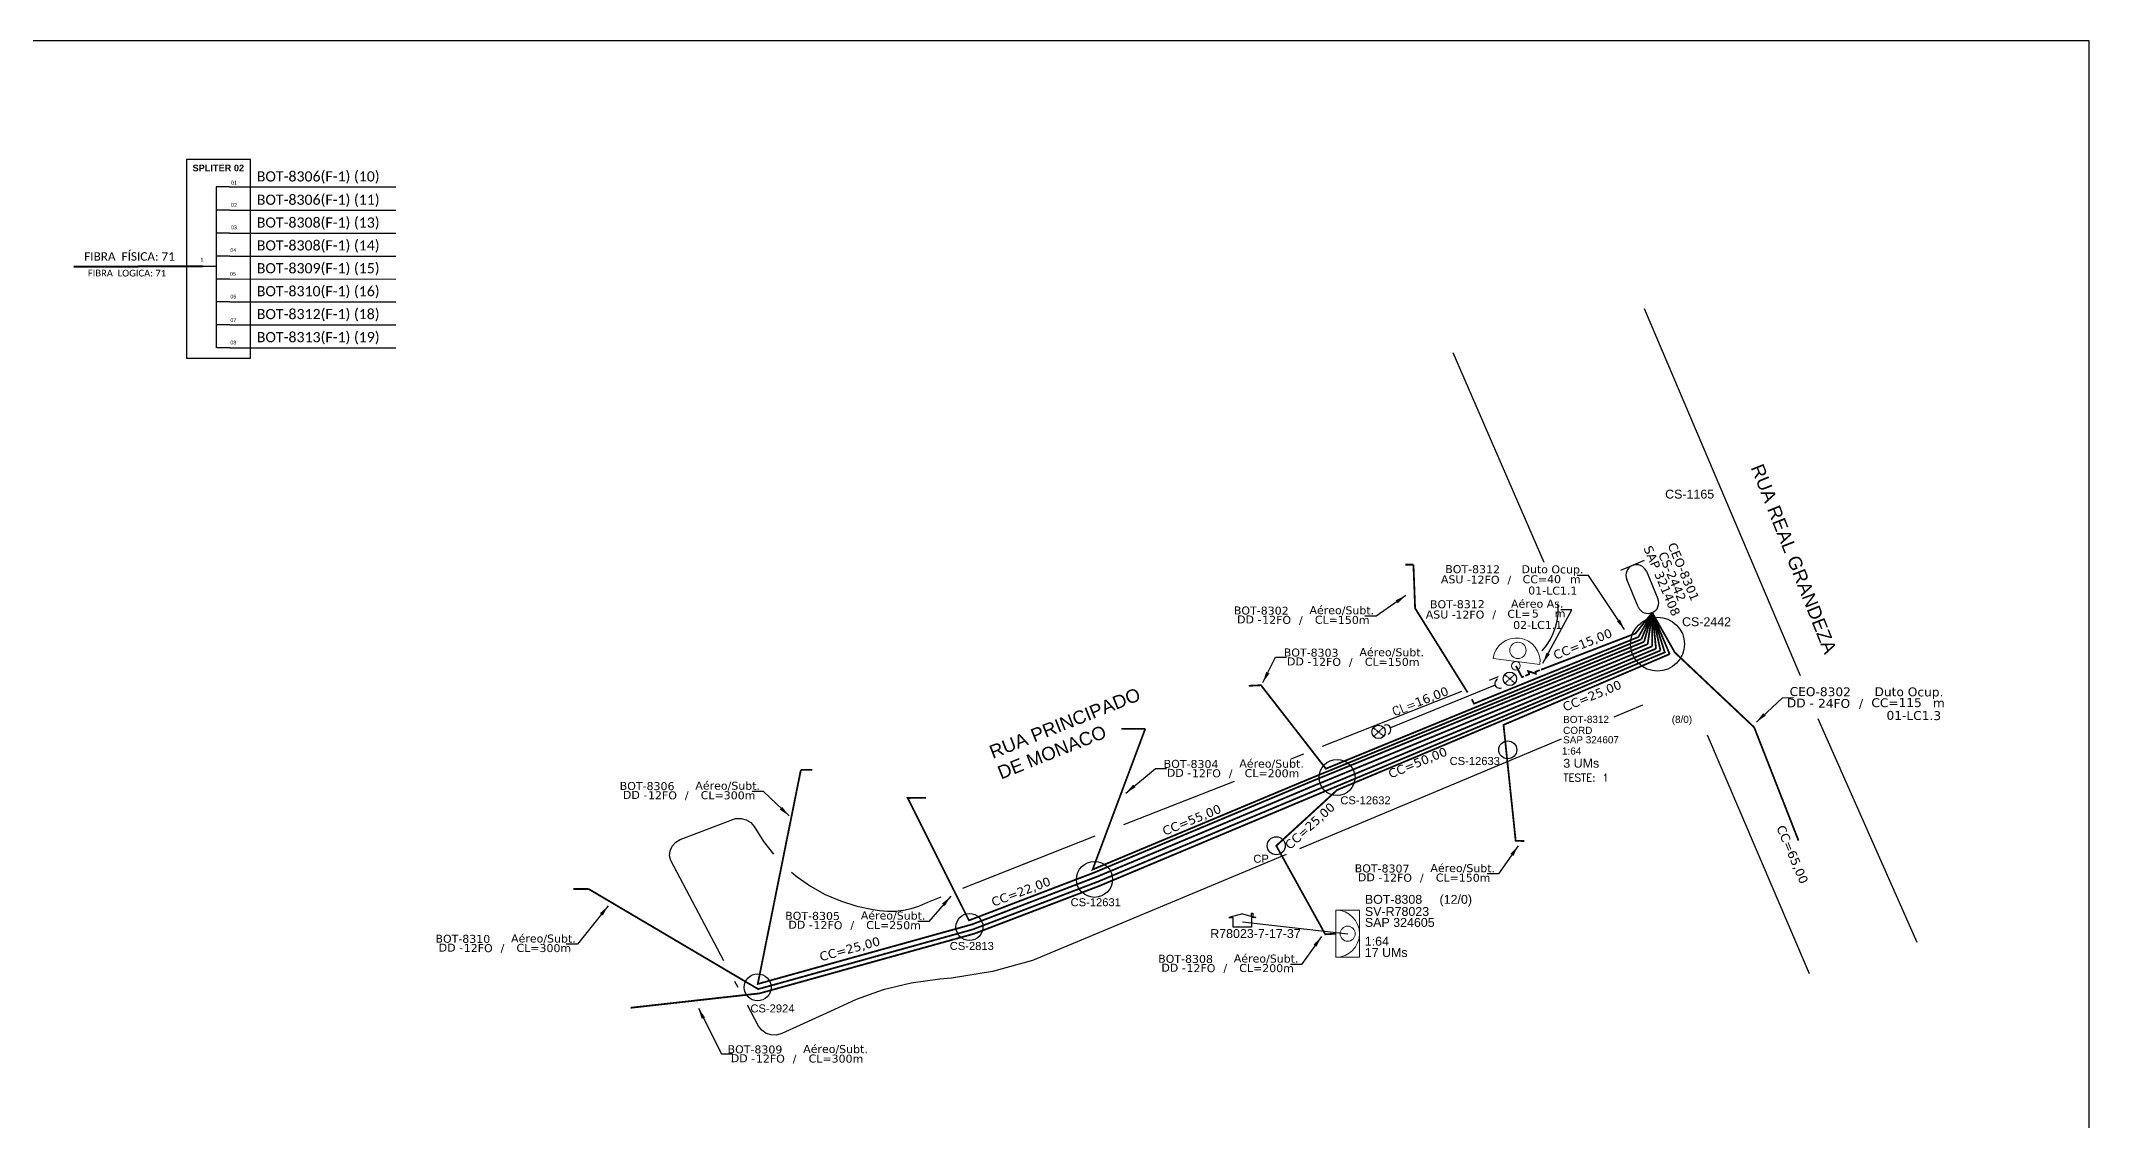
# Model space of a CAD drawing. Extents: x -89 to 749, y 705 to 1299.
# Drawn here: x 196 to 749, y 1008 to 1299 of the extents above; entities that cross this region are included whole.
import ezdxf
from ezdxf.enums import TextEntityAlignment as Align

# ---------------------------------------------------------------- set-up
doc = ezdxf.new("R2010")
doc.units = 0
doc.linetypes.add('PHANTOM2', pattern=[1.25, 0.625, -0.125, 0.125, -0.125, 0.125, -0.125])
for name, color, linetype in [('10.4-Postes', 1, 'Continuous'), ('20.4-CEOS', 1, 'Continuous'), ('20.5-CEO', 1, 'Continuous'), ('CAP a instalar', 1, 'Continuous'), ('celulas gpon', 7, 'Continuous'), ('label_cabos', 7, 'Continuous'), ('Legenda', 1, 'Continuous'), ('locais', 7, 'Continuous'), ('locais legendas', 7, 'Continuous'), ('QUADRA', 7, 'Continuous'), ('Subida Lateral', 5, 'Continuous'), ('surveys', 7, 'Continuous'), ('surveys legendas', 7, 'Continuous')]:
    doc.layers.add(name, color=color, linetype=linetype)
for name, color, linetype, lineweight in [("20.0-LEGENDA DOS CDO'S", 1, 'Continuous', 0), ('20.1-CDO_INTERIOR', 1, 'Continuous', 0), ('20.2-CDO_POSTE', 1, 'Continuous', 5), ('20.6-CORDOALHA_SUPORTE', 7, 'Continuous', 25), ('CORDOALHA_SUPORTE', 7, 'Continuous', 25), ('Segmento Logradouro Texto', 7, 'Continuous', 0)]:
    doc.layers.add(name, color=color, linetype=linetype, lineweight=lineweight)
doc.layers.add('DROP DE CLIENTE', color=140, linetype='Continuous', plot=False)
doc.layers.add('EXTRA', color=50, linetype='Continuous', plot=False)
doc.styles.add('ARIAL', font='arial.ttf')
doc.styles.add('DIGICADE', font='arial.ttf')
doc.styles.add('ROMANS', font='romans')
doc.styles.add('siredit', font='verdana.ttf')
doc.styles.get("Standard").update_dxf_attribs({"font": 'arial.ttf'})
doc.linetypes.add('FENCELINE1', pattern='A,0.25,-0.1,[133,ltypeshp.shx,S=0.1,R=0,X=-0.1,Y=0],-0.1,1', length=1.45)
doc.dimstyles.new('CC', dxfattribs={"dimtxt": 1, "dimasz": 2, "dimexe": 0.18, "dimexo": 0.0625, "dimgap": 0.09, "dimtad": 0, "dimdec": 0, "dimrnd": 1, "dimzin": 0, "dimdsep": 46, "dimtxsty": 'siredit', "dimblk": 'NONE', "dimcen": 0, "dimse1": 1, "dimse2": 1, "dimsd1": 1, "dimsd2": 1, "dimclrt": 7, "dimadec": 0, "dimazin": 0, "dimtfac": 1, "dimtdec": 0, "dimtofl": 0, "dimtmove": 0, "dimatfit": 3, "dimfxl": 0, "dimtolj": 1, "dimtzin": 0, "dimarcsym": 0})

# ---------------------------------------------------------------- blocks, each defined once
blk = doc.blocks.new('SURVEY_SURVEY')
for p, q in [((0, 0.0000152), (-0.0000151, 0.0000108)), ((-0.0000151, 0.0000108), (-0.0000104, 0.0000108)), ((-0.0000103, 0), (-0.0000103, 0.0000108)), ((0.0000103, 0), (-0.0000103, 0)), ((0, 0.0000152), (0.0000151, 0.0000108)), ((0.0000101, 0.0000159), (0.0000117, 0.0000159)), ((0.0000101, 0.0000123), (0.0000101, 0.0000159)), ((0.0000151, 0.0000108), (0.0000103, 0.0000108)), ((0.0000103, 0.0000108), (0.0000103, 0)), ((0.0000117, 0.0000159), (0.0000117, 0.0000119))]:
    blk.add_line(p, q)
blk = doc.blocks.new('MANHOLE_MS')
at = {"linetype": 'Continuous'}
blk.add_circle((-0.00000001, 0), 0.00001012, dxfattribs=at)
blk = doc.blocks.new('CDOE_CT_POST_DESENHO')
at = {"color": 0}
blk.add_line((2.14, 0.39), (-2.11, 0.39), dxfattribs=at)
for centre, radius in [((0.01, 1.4), 0.733), ((0.01, 0), 0.393)]:
    blk.add_circle(centre, radius, dxfattribs=at)
blk.add_arc((0.01, 0.39), 2.12, 0, 180, dxfattribs=at)
blk = doc.blocks.new('Inst CORD ALUMINIO 4.8 MM 3F(sem recursos)')
at = {"layer": '20.6-CORDOALHA_SUPORTE', "color": 0, "lineweight": 0, "style": 'ROMANS'}
blk.add_attdef('LANCE', text='', height=1, dxfattribs=at).set_placement((-0.54, -2.21), align=Align.RIGHT)
at = {"layer": '20.6-CORDOALHA_SUPORTE', "color": 0, "style": 'siredit'}
blk.add_attdef('QTDE', (-0.54, -2.21), '', height=1, rotation=359.69, dxfattribs=at)
at = {"layer": '20.6-CORDOALHA_SUPORTE', "color": 0, "lineweight": 0, "style": 'ROMANS'}
for tag, p, flags in [('FATOR', (-5.2, -4.44), 3), ('ID_ATIVIDADE', (-5.2, -6.67), 3), ('FID', (-5.2, -8.9), 1)]:
    blk.add_attdef(tag, p, '', height=1, dxfattribs=dict(at, flags=flags))
blk = doc.blocks.new('Inst CDOE-8 CAIXA DIST OPT CDOE 48F_8D C_SPL OPTAP')
at = {"layer": "20.0-LEGENDA DOS CDO'S", "color": 0}
for tag, p, style, flags in [('ID_ATIVIDADE', (0.12, 6.47), 'ARIAL', 3), ('FATOR', (7.92, 6.47), 'ARIAL', 1), ('QTDE', (0.23, -0.97), 'DIGICADE', 3)]:
    blk.add_attdef(tag, p, '', height=0.8, rotation=0.118, dxfattribs=dict(at, style=style, flags=flags))
at = {"layer": "20.0-LEGENDA DOS CDO'S", "color": 0, "style": 'ARIAL'}
for tag, p, height in [('CORDOALHA', (0.12, 4.02), 0.8), ('FID', (0.12, 5.25), 0.8), ('1:XX', (-0.01, 1.7), 0.8), ('SAP', (0.12, 2.96), 0.8), ('UMS', (0.14, 0.22), 1)]:
    blk.add_attdef(tag, p, '', height=height, rotation=0.118, dxfattribs=at)
blk.add_attdef('FIBRAS_UTILIZADAS', text='', height=0.8, rotation=0.118, dxfattribs=at).set_placement((13.48, 5.26), align=Align.CENTER)
blk = doc.blocks.new('Teste  FTTH')
at = {"color": 0, "lineweight": 0, "style": 'ROMANS'}
for tag, p in [('TESTE', (-2.3, -0.29)), ('QTDE', (0.21, -0.29))]:
    blk.add_attdef(tag, p, '', height=0.48, dxfattribs=at)
for tag, p, flags in [('FID', (-2.23, -1.25), 1), ('FATOR', (-2.23, -2.03), 3), ('ID_ATIVIDADE', (-2.23, -2.72), 3)]:
    blk.add_attdef(tag, p, '', height=0.48, dxfattribs=dict(at, flags=flags))
blk = doc.blocks.new('LEGENDA DOS CABOS')
at = {"layer": 'EXTRA', "color": 0, "style": 'siredit'}
for tag, p in [('ID', (4.6, 0.97)), ('XX', (9.03, 0.97))]:
    blk.add_attdef(tag, text='', height=0.48, rotation=359.69, dxfattribs=at).set_placement(p, align=Align.MIDDLE_CENTER)
at = {"layer": 'Legenda', "color": 0, "style": 'siredit'}
for tag, p in [('TIPO_CABO', (1.31, 0)), ('CABO', (4.69, -0.05)), ('/', (6.81, -0.05)), ('METROS', (10.03, -0.05))]:
    blk.add_attdef(tag, text='', height=0.8, rotation=359.69, dxfattribs=at).set_placement(p, align=Align.MIDDLE_CENTER)
blk = doc.blocks.new('_None')
blk = doc.blocks.new('Inst CB DT OCUP CFOA-SM-ASU-120-S-12')
at = {"layer": 'label_cabos', "color": 0, "style": 'siredit'}
for tag, flags, p in [('ID_ATIVIDADE', 3, (1.31, 2.67)), ('FATOR', 1, (11.56, 2.55))]:
    blk.add_attdef(tag, text='', height=1, rotation=359.69, dxfattribs=dict(at, flags=flags)).set_placement(p, align=Align.MIDDLE_CENTER)
for tag, p in [('TIPO_CABO', (1.26, 0)), ('DESTINO_CABO', (3.13, 1.26)), ('CABO', (4.69, -0.05)), ('/', (7.71, -0.05)), ('LANCE', (10.91, 0)), ('TIPO_CABO', (13.11, 1.24)), ('UND', (15.96, 0)), ('FID', (13.15, -1.41))]:
    blk.add_attdef(tag, text='', height=1, rotation=359.69, dxfattribs=at).set_placement(p, align=Align.MIDDLE_CENTER)
blk.add_attdef('QTDE', (12.43, -0.47), '', height=1, rotation=359.69, dxfattribs=at)
blk = doc.blocks.new('Inst CB AS CFOA-SM-ASU-120-S-12')
at = {"layer": 'label_cabos', "color": 0, "style": 'siredit'}
for tag, flags, p in [('ID_ATIVIDADE', 3, (1.31, 2.67)), ('FATOR', 1, (11.56, 2.55))]:
    blk.add_attdef(tag, text='', height=1, rotation=359.69, dxfattribs=dict(at, flags=flags)).set_placement(p, align=Align.MIDDLE_CENTER)
for tag, p in [('TIPO_CABO', (1.26, 0)), ('DESTINO_CABO', (3.13, 1.26)), ('CABO', (4.69, -0.05)), ('/', (7.71, -0.05)), ('LANCE', (10.81, 0)), ('TIPO_CABO', (13.11, 1.24)), ('UND', (15.96, 0)), ('FID', (13.15, -1.41))]:
    blk.add_attdef(tag, text='', height=1, rotation=359.69, dxfattribs=at).set_placement(p, align=Align.MIDDLE_CENTER)
blk.add_attdef('QTDE', (12.43, -0.47), '', height=1, rotation=359.69, dxfattribs=at)
blk = doc.blocks.new('Inst CB DT OCUP CFOA-SM-DD-G-24')
at = {"layer": 'label_cabos', "color": 0, "style": 'siredit'}
for tag, flags, p in [('ID_ATIVIDADE', 3, (1.31, 2.67)), ('FATOR', 1, (11.56, 2.55))]:
    blk.add_attdef(tag, text='', height=1, rotation=359.69, dxfattribs=dict(at, flags=flags)).set_placement(p, align=Align.MIDDLE_CENTER)
for tag, p in [('TIPO_CABO', (1.11, 0)), ('DESTINO_CABO', (3.13, 1.26)), ('CABO', (4.69, -0.05)), ('/', (7.71, -0.05)), ('LANCE', (10.41, 0.02)), ('TIPO_CABO', (13.11, 1.24)), ('UND', (16.46, 0)), ('FID', (13.65, -1.41))]:
    blk.add_attdef(tag, text='', height=1, rotation=359.69, dxfattribs=at).set_placement(p, align=Align.MIDDLE_CENTER)
blk.add_attdef('QTDE', (11.93, -0.45), '', height=1, rotation=359.69, dxfattribs=at)

msp = doc.modelspace()

# ---------------------------------------------------------------- linework, layer by layer
at = {"color": 7, "linetype": 'Continuous'}
for p, q in [((243.74, 1259.61), (243.74, 1216.18)), ((247.26, 1259.61), (243.74, 1259.61)), ((247.44, 1253.32), (243.92, 1253.32)), ((247.44, 1247.13), (243.92, 1247.13)), ((247.44, 1240.91), (243.92, 1240.91)), ((240.09, 1238.18), (243.73, 1238.18)), ((247.44, 1234.75), (243.92, 1234.75)), ((247.44, 1228.58), (243.92, 1228.58)), ((247.44, 1222.39), (243.92, 1222.39)), ((247.44, 1216.22), (243.92, 1216.22))]:
    msp.add_line(p, q, dxfattribs=at)
at = {"color": 10, "linetype": 'Continuous'}
for p, q in [((247.26, 1259.61), (292.21, 1259.6)), ((247.44, 1253.32), (292.21, 1253.31)), ((247.44, 1247.15), (292.21, 1247.13)), ((247.44, 1240.92), (292.21, 1240.91)), ((247.44, 1234.76), (292.21, 1234.75)), ((247.44, 1228.6), (292.21, 1228.58)), ((247.44, 1222.41), (292.21, 1222.39)), ((247.44, 1216.22), (292.21, 1216.2))]:
    msp.add_line(p, q, dxfattribs=at)
at = {"color": 1, "linetype": 'Continuous', "lineweight": 60}
msp.add_line((240.09, 1238.18), (205.31, 1238.07), dxfattribs=at)
msp.add_lwpolyline([(-89.32, 705.02), (749.25, 705.02), (749.25, 1299.02), (-89.32, 1299.02), (-89.32, 705.02)])
at = {"color": 7}
msp.add_lwpolyline([(235.77, 1213.4), (253.05, 1213.4), (253.05, 1267.05), (235.77, 1267.05)], close=True, dxfattribs=at)
at = {"layer": '10.4-Postes', "color": 1, "linetype": 'PHANTOM2'}
for points in [[(591.52, 1127.96), (594.33, 1125.68)], [(594.26, 1128.05), (591.6, 1125.59)], [(556.09, 1113.63), (558.9, 1111.35)], [(558.83, 1113.72), (556.17, 1111.26)]]:
    msp.add_lwpolyline(points, dxfattribs=at)
at = {"layer": '10.4-Postes', "color": 1}
for centre in [(592.93, 1126.82), (557.5, 1112.49)]:
    msp.add_circle(centre, 1.81, dxfattribs=at)
at = {"layer": '20.1-CDO_INTERIOR', "color": 1, "lineweight": 18}
msp.add_lwpolyline([(552.34, 1051.64), (552.35, 1064.39), (545.97, 1064.39), (545.97, 1051.64)], close=True, dxfattribs=at)
msp.add_circle((549.16, 1058.01), 2.04, dxfattribs=at)
msp.add_arc((545.97, 1058.01), 6.38, 269.9724, 89.9724, dxfattribs=at)
at = {"layer": '20.5-CEO', "color": 5}
for p, q in [((629.77, 1155.87), (632.89, 1148.45)), ((627.59, 1146.22), (624.47, 1153.65))]:
    msp.add_line(p, q, dxfattribs=at)
msp.add_lwpolyline([(629.2, 1158.75), (622.82, 1156.07)], dxfattribs=at)
for centre, start, end in [((627.12, 1154.76), 22.7781, 202.7781), ((630.24, 1147.33), 202.7781, 22.7781)]:
    msp.add_arc(centre, 2.87, start, end, dxfattribs=at)
at = {"layer": 'CAP a instalar', "color": 252, "ltscale": 50, "const_width": 0.48}
for points in [[(566.91, 1157.65), (564.76, 1157.65)], [(566.91, 1157.65), (567.35, 1145.86), (581.52, 1123.14)], [(627.63, 1138.12), (631.35, 1144.69)], [(628.43, 1137.5), (631.35, 1144.69)], [(629.17, 1136.82), (631.35, 1144.69)], [(630.13, 1136.19), (631.35, 1144.69)], [(631.33, 1135.6), (631.35, 1144.69)], [(636.05, 1133.5), (631.35, 1144.69)], [(633.57, 1134.46), (631.35, 1144.69)], [(632.38, 1134.97), (631.35, 1144.69)], [(344.3, 1070.08), (390.05, 1043.05), (447.93, 1059.15), (481.92, 1072.13), (540.95, 1096.91), (632.38, 1134.97)], [(355.61, 1038.01), (390.43, 1041.9), (448.32, 1058), (482.3, 1070.98), (541.34, 1095.76), (633.57, 1134.46)], [(401.58, 1102.28), (389.94, 1044.44), (447.82, 1060.54), (481.8, 1073.52), (540.84, 1098.3), (631.33, 1135.6)], [(435.33, 1094.67), (430.39, 1094.66), (446.94, 1061.6), (480.92, 1074.58), (539.96, 1099.36), (630.13, 1136.19)], [(494.52, 1113.32), (480.31, 1075.33), (538.58, 1099.71), (629.17, 1136.82)], [(522.47, 1124.94), (525.76, 1125.09), (543.27, 1102.56), (628.43, 1137.5)], [(582.64, 1121.31), (583.26, 1120.11), (627.63, 1138.12)], [(596.86, 1083.03), (594.5, 1083.09), (591.22, 1114.39), (636.05, 1133.5), (636.05, 1133.5)]]:
    msp.add_lwpolyline(points, dxfattribs=at)
at = {"layer": 'CAP a instalar', "color": 5, "ltscale": 50}
msp.add_lwpolyline([(545.97, 1058.01, 0.48, 0.48, 0), (543.11, 1057.85, 0.48, 0.48, 0), (529.88, 1081.75, 0.48, 0.48, 0), (546.29, 1096.8, 0.48, 0.48, 0), (634.74, 1133.97, 0.48, 0.48, 0), (631.35, 1144.69, 0.48, 0.48, 0)], format="xyseb", dxfattribs=at)
at = {"layer": 'CAP a instalar', "color": 7, "linetype": 'FENCELINE1', "ltscale": 50, "const_width": 0.48}
for points in [[(631.35, 1144.69), (626.85, 1139.08), (601.32, 1129.26)], [(596.73, 1127.5), (596.2, 1127.29), (594.57, 1130.32)]]:
    msp.add_lwpolyline(points, dxfattribs=at)
at = {"layer": 'CAP a instalar', "color": 7, "ltscale": 50, "const_width": 0.48}
for points in [[(631.35, 1144.69), (637.45, 1133.94), (658.87, 1113.72)], [(670.84, 1083.13), (658.87, 1113.72), (658.87, 1113.72)]]:
    msp.add_lwpolyline(points, dxfattribs=at)
at = {"layer": 'CAP a instalar', "color": 252, "linetype": 'FENCELINE1', "ltscale": 50, "const_width": 0.48}
for points in [[(494.52, 1113.32), (488.08, 1113.32)], [(401.58, 1102.28), (404.66, 1102.28)], [(344.3, 1070.08), (340.14, 1070.07)]]:
    msp.add_lwpolyline(points, dxfattribs=at)
at = {"layer": 'CORDOALHA_SUPORTE'}
msp.add_lwpolyline([(588.95, 1125.14), (560.7, 1113.63)], dxfattribs=at)
for points in [[(589.62, 1126.72, 1), (590.71, 1124.4)], [(560.08, 1111.92, 1), (559, 1114.25)]]:
    msp.add_lwpolyline(points, format="xyb", dxfattribs=at)
at = {"layer": 'DROP DE CLIENTE'}
msp.add_lwpolyline([(520.77, 1061.23), (549.16, 1058.01)], dxfattribs=at)
at = {"layer": 'QUADRA'}
for points in [[(629.17, 1226.79), (671.28, 1127.69)], [(602.15, 1158.22), (577.65, 1214.79)], [(601.66, 1134.35), (601.66, 1134.35), (601.66, 1134.35), (602.84, 1135.81), (603.84, 1137.37), (604.64, 1139.02), (605.27, 1140.74), (605.72, 1142.5), (605.95, 1144.3), (605.97, 1146.12), (605.88, 1147.02)], [(542.32, 1108.61), (579.94, 1123.53)], [(587.45, 1126.5), (589.84, 1127.45)], [(628.69, 1119.67), (621.02, 1116.46)], [(673.76, 1047.22), (646.26, 1111.64)], [(676.06, 1116.13), (702.76, 1055.7)], [(533.86, 1105.23), (537.28, 1106.58)], [(606.78, 1110.49), (536.19, 1080.92)], [(488.72, 1087.46), (518.58, 1099.22)], [(380.8, 1050.72), (366.5, 1077.73), (366.15, 1079.05), (366.27, 1080.4), (366.84, 1081.66), (367.79, 1082.69), (369.02, 1083.4), (383.97, 1089.07), (385.44, 1089.13), (386.85, 1088.78), (388.08, 1088.04), (389, 1086.99), (391.52, 1082.92), (394.16, 1079.44)], [(445.29, 1070.29), (481.04, 1084.43)], [(532.57, 1079.41), (464.12, 1050.74)], [(399.04, 1074.64), (400.54, 1073.35), (404.2, 1070.82), (408.14, 1068.63), (412.3, 1066.86), (416.65, 1065.48), (421.11, 1064.53), (422.82, 1064.29), (424.98, 1064.12), (427.13, 1064.14), (429.25, 1064.38), (431.36, 1064.82), (433.38, 1065.47), (435.8, 1066.54), (439.45, 1067.98)], [(445.29, 1070.29), (463.04, 1077.31)], [(464.12, 1050.74), (464.12, 1050.74), (464.12, 1050.74), (453.3, 1047.84), (442.21, 1046), (439.1, 1045.77), (431.37, 1044.69), (423.81, 1042.84), (416.47, 1040.29), (409.49, 1037.05), (396.42, 1031.05), (395.02, 1030.66), (393.57, 1030.67), (392.18, 1031.11), (391, 1031.94), (390.17, 1033.03), (387.18, 1038.68)], [(384.62, 1043.5), (383.78, 1045.1)]]:
    msp.add_lwpolyline(points, dxfattribs=at)
at = {"layer": 'Subida Lateral', "color": 5, "const_width": 0.48}
msp.add_lwpolyline([(597.07, 1127.64), (598.13, 1128.06), (597.87, 1128.9), (599.93, 1128.2), (599.86, 1128.71), (601.04, 1129.18)], dxfattribs=at)

# ---------------------------------------------------------------- block references
at = {"color": 0, "lineweight": 0, "xscale": 2.399999999973159, "yscale": 2.400000000114204, "zscale": 2.4, "rotation": 21.774499250249}
msp.add_blockref('Inst CORD ALUMINIO 4.8 MM 3F(sem recursos)', (567.11, 1124.56), dxfattribs=at).add_auto_attribs({'QTDE': '16,00', 'LANCE': 'CL='})
at = {"color": 0, "lineweight": 0}
ref = msp.add_blockref('Inst CB DT OCUP CFOA-SM-DD-G-24', (669.19, 1120.31), dxfattribs=dict(at, xscale=2.400000000000006, yscale=2.400000000000006, zscale=2.4))
ref.add_attrib('DESTINO_CABO', 'CEO-8302', dxfattribs={"layer": 'label_cabos', "color": 0, "height": 2.4, "rotation": 359.69, "style": 'siredit'}).set_placement((676.71, 1123.34), align=Align.MIDDLE_CENTER)
ref.add_attrib('TIPO_CABO', 'Duto Ocup.', dxfattribs={"layer": 'label_cabos', "color": 0, "height": 2.4, "rotation": 359.69, "style": 'siredit'}).set_placement((700.65, 1123.3), align=Align.MIDDLE_CENTER)
ref.add_attrib('/', '/', dxfattribs={"layer": 'label_cabos', "color": 0, "height": 2.4, "rotation": 359.69, "style": 'siredit'}).set_placement((687.71, 1120.19), align=Align.MIDDLE_CENTER)
ref.add_attrib('FID', '01-LC1.3', dxfattribs={"layer": 'label_cabos', "color": 0, "height": 2.4, "rotation": 359.69, "style": 'siredit'}).set_placement((701.95, 1116.92), align=Align.MIDDLE_CENTER)
ref.add_attrib('LANCE', 'CC=', dxfattribs={"layer": 'label_cabos', "color": 0, "height": 2.4, "rotation": 359.69, "style": 'siredit'}).set_placement((694.18, 1120.36), align=Align.MIDDLE_CENTER)
ref.add_attrib('UND', 'm', dxfattribs={"layer": 'label_cabos', "color": 0, "height": 2.4, "rotation": 359.69, "style": 'siredit'}).set_placement((708.71, 1120.31), align=Align.MIDDLE_CENTER)
ref.add_attrib('CABO', '24FO', dxfattribs={"layer": 'label_cabos', "color": 0, "height": 2.4, "rotation": 359.69, "style": 'siredit'}).set_placement((680.44, 1120.19), align=Align.MIDDLE_CENTER)
ref.add_attrib('TIPO_CABO', 'DD - ', dxfattribs={"layer": 'label_cabos', "color": 0, "height": 2.4, "rotation": 359.69, "style": 'siredit'}).set_placement((671.86, 1120.3), align=Align.MIDDLE_CENTER)
ref.add_attrib('QTDE', '115', (697.82, 1119.22), dxfattribs={"layer": 'label_cabos', "color": 0, "height": 2.4, "rotation": 359.69, "style": 'siredit'})
at = {"layer": "20.0-LEGENDA DOS CDO'S", "color": 7, "lineweight": 0, "xscale": 2.400000000000006, "yscale": 2.400000000000006, "zscale": 2.4}
msp.add_blockref('Inst CDOE-8 CAIXA DIST OPT CDOE 48F_8D C_SPL OPTAP', (607.02, 1102.29), dxfattribs=at).add_auto_attribs({'FID': 'BOT-8312', 'CORDOALHA': 'CORD', 'SAP': 'SAP 324607', '1:XX': '1:64', 'UMS': '3 UMs', 'FIBRAS_UTILIZADAS': '(8/0)'})
at = {"layer": "20.0-LEGENDA DOS CDO'S", "color": 7, "lineweight": 0, "xscale": 4.201200000197317, "yscale": 4.20119999796151, "zscale": 4.2012, "rotation": 3.127576973870959e-05}
msp.add_blockref('Teste  FTTH', (617.04, 1100.35), dxfattribs=at).add_auto_attribs({'TESTE': 'TESTE:', 'QTDE': '1'})
at = {"layer": '20.2-CDO_POSTE', "color": 7, "xscale": -3.000000000533286, "yscale": -2.999999999841805, "zscale": -3, "rotation": 172.511628999299}
msp.add_blockref('CDOE_CT_POST_DESENHO', (594.54, 1130.33), dxfattribs=at)
at = {"layer": 'label_cabos', "color": 0, "lineweight": 0}
ref = msp.add_blockref('Inst CB DT OCUP CFOA-SM-ASU-120-S-12', (576.12, 1153.69), dxfattribs=dict(at, xscale=2.159999999999997, yscale=2.159999999999997, zscale=2.159999999999997))
ref.add_attrib('DESTINO_CABO', 'BOT-8312', dxfattribs={"color": 0, "height": 2.16, "rotation": 359.69, "style": 'siredit'}).set_placement((582.88, 1156.41), align=Align.MIDDLE_CENTER)
ref.add_attrib('CABO', '12FO', dxfattribs={"color": 0, "height": 2.16, "rotation": 359.69, "style": 'siredit'}).set_placement((586.24, 1153.58), align=Align.MIDDLE_CENTER)
ref.add_attrib('TIPO_CABO', 'Duto Ocup.', dxfattribs={"color": 0, "height": 2.16, "rotation": 359.69, "style": 'siredit'}).set_placement((604.43, 1156.38), align=Align.MIDDLE_CENTER)
ref.add_attrib('/', '/', dxfattribs={"color": 0, "height": 2.16, "rotation": 359.69, "style": 'siredit'}).set_placement((592.78, 1153.58), align=Align.MIDDLE_CENTER)
ref.add_attrib('TIPO_CABO', 'ASU - ', dxfattribs={"color": 0, "height": 2.16, "rotation": 359.69, "style": 'siredit'}).set_placement((578.84, 1153.68), align=Align.MIDDLE_CENTER)
ref.add_attrib('FID', '01-LC1.1', dxfattribs={"color": 0, "height": 2.16, "rotation": 359.69, "style": 'siredit'}).set_placement((604.52, 1150.63), align=Align.MIDDLE_CENTER)
ref.add_attrib('LANCE', 'CC=', dxfattribs={"color": 0, "height": 2.16, "rotation": 359.69, "style": 'siredit'}).set_placement((599.68, 1153.69), align=Align.MIDDLE_CENTER)
ref.add_attrib('QTDE', '40', (602.96, 1152.66), dxfattribs={"color": 0, "height": 2.16, "rotation": 359.69, "style": 'siredit'})
ref.add_attrib('UND', 'm', dxfattribs={"color": 0, "height": 2.16, "rotation": 359.69, "style": 'siredit'}).set_placement((610.6, 1153.69), align=Align.MIDDLE_CENTER)
ref = msp.add_blockref('LEGENDA DOS CABOS', (516.67, 1141.72), dxfattribs=dict(at, xscale=2.160000000000011, yscale=2.160000000000025, zscale=2.160000000000013))
ref.add_attrib('ID', 'BOT-8302', dxfattribs={"color": 0, "height": 2.16, "rotation": 359.69, "style": 'siredit'}).set_placement((525.83, 1145.24), align=Align.MIDDLE_CENTER)
ref.add_attrib('CABO', '12FO', dxfattribs={"color": 0, "height": 2.16, "rotation": 359.69, "style": 'siredit'}).set_placement((529.98, 1142.74), align=Align.MIDDLE_CENTER)
ref.add_attrib('METROS', 'CL=150m', dxfattribs={"color": 0, "height": 2.16, "rotation": 359.69, "style": 'siredit'}).set_placement((547.68, 1142.74), align=Align.MIDDLE_CENTER)
ref.add_attrib('XX', 'Aéreo/Subt.', dxfattribs={"color": 0, "height": 2.16, "rotation": 359.69, "style": 'siredit'}).set_placement((547.57, 1145.33), align=Align.MIDDLE_CENTER)
ref.add_attrib('/', '/', dxfattribs={"color": 0, "height": 2.16, "rotation": 359.69, "style": 'siredit'}).set_placement((536.52, 1142.74), align=Align.MIDDLE_CENTER)
ref.add_attrib('TIPO_CABO', 'DD -', dxfattribs={"color": 0, "height": 2.16, "rotation": 359.69, "style": 'siredit'}).set_placement((522.59, 1142.84), align=Align.MIDDLE_CENTER)
at = {"layer": 'label_cabos'}
ref = msp.add_blockref('Inst CB AS CFOA-SM-ASU-120-S-12', (572.02, 1144.18), dxfattribs=dict(at, xscale=2.159999999999991, yscale=2.159999999999997, zscale=2.159999999999994, rotation=0.4634636983037482))
ref.add_attrib('DESTINO_CABO', 'BOT-8312', dxfattribs={"color": 0, "height": 2.16, "rotation": 0.1535, "style": 'siredit'}).set_placement((578.76, 1146.96), align=Align.MIDDLE_CENTER)
ref.add_attrib('TIPO_CABO', 'Aéreo As.', dxfattribs={"color": 0, "height": 2.16, "rotation": 0.1535, "style": 'siredit'}).set_placement((600.31, 1147.1), align=Align.MIDDLE_CENTER)
ref.add_attrib('CABO', '12FO', dxfattribs={"color": 0, "height": 2.16, "rotation": 0.1535, "style": 'siredit'}).set_placement((582.14, 1144.15), align=Align.MIDDLE_CENTER)
ref.add_attrib('/', '/', dxfattribs={"color": 0, "height": 2.16, "rotation": 0.1535, "style": 'siredit'}).set_placement((588.68, 1144.2), align=Align.MIDDLE_CENTER)
ref.add_attrib('TIPO_CABO', 'ASU - ', dxfattribs={"color": 0, "height": 2.16, "rotation": 0.1535, "style": 'siredit'}).set_placement((574.74, 1144.19), align=Align.MIDDLE_CENTER)
ref.add_attrib('FID', '02-LC1.1', dxfattribs={"color": 0, "height": 2.16, "rotation": 0.1535, "style": 'siredit'}).set_placement((600.44, 1141.36), align=Align.MIDDLE_CENTER)
ref.add_attrib('LANCE', 'CL=', dxfattribs={"color": 0, "height": 2.16, "rotation": 0.1535, "style": 'siredit'}).set_placement((595.36, 1144.37), align=Align.MIDDLE_CENTER)
ref.add_attrib('QTDE', '5', (598.87, 1143.37), dxfattribs={"color": 0, "height": 2.16, "rotation": 0.1535, "style": 'siredit'})
ref.add_attrib('UND', 'm', dxfattribs={"color": 0, "height": 2.16, "rotation": 0.1535, "style": 'siredit'}).set_placement((606.5, 1144.46), align=Align.MIDDLE_CENTER)
at = {"layer": 'label_cabos', "color": 0, "lineweight": 0}
ref = msp.add_blockref('LEGENDA DOS CABOS', (530.14, 1130.38), dxfattribs=dict(at, xscale=2.160000000000011, yscale=2.160000000000025, zscale=2.160000000000013))
ref.add_attrib('ID', 'BOT-8303', dxfattribs={"color": 0, "height": 2.16, "rotation": 359.69, "style": 'siredit'}).set_placement((539.3, 1133.9), align=Align.MIDDLE_CENTER)
ref.add_attrib('CABO', '12FO', dxfattribs={"color": 0, "height": 2.16, "rotation": 359.69, "style": 'siredit'}).set_placement((543.45, 1131.4), align=Align.MIDDLE_CENTER)
ref.add_attrib('METROS', 'CL=150m', dxfattribs={"color": 0, "height": 2.16, "rotation": 359.69, "style": 'siredit'}).set_placement((561.16, 1131.4), align=Align.MIDDLE_CENTER)
ref.add_attrib('XX', 'Aéreo/Subt.', dxfattribs={"color": 0, "height": 2.16, "rotation": 359.69, "style": 'siredit'}).set_placement((561.05, 1133.99), align=Align.MIDDLE_CENTER)
ref.add_attrib('/', '/', dxfattribs={"color": 0, "height": 2.16, "rotation": 359.69, "style": 'siredit'}).set_placement((550, 1131.4), align=Align.MIDDLE_CENTER)
ref.add_attrib('TIPO_CABO', 'DD -', dxfattribs={"color": 0, "height": 2.16, "rotation": 359.69, "style": 'siredit'}).set_placement((536.06, 1131.5), align=Align.MIDDLE_CENTER)
ref = msp.add_blockref('LEGENDA DOS CABOS', (497.72, 1100.31), dxfattribs=dict(at, xscale=2.160000000000011, yscale=2.160000000000025, zscale=2.160000000000013))
ref.add_attrib('ID', 'BOT-8304', dxfattribs={"color": 0, "height": 2.16, "rotation": 359.69, "style": 'siredit'}).set_placement((506.88, 1103.83), align=Align.MIDDLE_CENTER)
ref.add_attrib('CABO', '12FO', dxfattribs={"color": 0, "height": 2.16, "rotation": 359.69, "style": 'siredit'}).set_placement((511.03, 1101.33), align=Align.MIDDLE_CENTER)
ref.add_attrib('METROS', 'CL=200m', dxfattribs={"color": 0, "height": 2.16, "rotation": 359.69, "style": 'siredit'}).set_placement((528.73, 1101.33), align=Align.MIDDLE_CENTER)
ref.add_attrib('XX', 'Aéreo/Subt.', dxfattribs={"color": 0, "height": 2.16, "rotation": 359.69, "style": 'siredit'}).set_placement((528.62, 1103.92), align=Align.MIDDLE_CENTER)
ref.add_attrib('/', '/', dxfattribs={"color": 0, "height": 2.16, "rotation": 359.69, "style": 'siredit'}).set_placement((517.57, 1101.33), align=Align.MIDDLE_CENTER)
ref.add_attrib('TIPO_CABO', 'DD -', dxfattribs={"color": 0, "height": 2.16, "rotation": 359.69, "style": 'siredit'}).set_placement((503.64, 1101.43), align=Align.MIDDLE_CENTER)
ref = msp.add_blockref('LEGENDA DOS CABOS', (350.91, 1094.35), dxfattribs=dict(at, xscale=2.160000000000011, yscale=2.160000000000025, zscale=2.160000000000013))
ref.add_attrib('ID', 'BOT-8306', dxfattribs={"color": 0, "height": 2.16, "rotation": 359.69, "style": 'siredit'}).set_placement((360.07, 1097.87), align=Align.MIDDLE_CENTER)
ref.add_attrib('CABO', '12FO', dxfattribs={"color": 0, "height": 2.16, "rotation": 359.69, "style": 'siredit'}).set_placement((364.22, 1095.38), align=Align.MIDDLE_CENTER)
ref.add_attrib('METROS', 'CL=300m', dxfattribs={"color": 0, "height": 2.16, "rotation": 359.69, "style": 'siredit'}).set_placement((381.92, 1095.38), align=Align.MIDDLE_CENTER)
ref.add_attrib('XX', 'Aéreo/Subt.', dxfattribs={"color": 0, "height": 2.16, "rotation": 359.69, "style": 'siredit'}).set_placement((381.81, 1097.97), align=Align.MIDDLE_CENTER)
ref.add_attrib('/', '/', dxfattribs={"color": 0, "height": 2.16, "rotation": 359.69, "style": 'siredit'}).set_placement((370.76, 1095.38), align=Align.MIDDLE_CENTER)
ref.add_attrib('TIPO_CABO', 'DD -', dxfattribs={"color": 0, "height": 2.16, "rotation": 359.69, "style": 'siredit'}).set_placement((356.83, 1095.48), align=Align.MIDDLE_CENTER)
ref = msp.add_blockref('LEGENDA DOS CABOS', (549.29, 1072.1), dxfattribs=dict(at, xscale=2.160000000000011, yscale=2.160000000000025, zscale=2.160000000000013))
ref.add_attrib('ID', 'BOT-8307', dxfattribs={"color": 0, "height": 2.16, "rotation": 359.69, "style": 'siredit'}).set_placement((558.45, 1075.62), align=Align.MIDDLE_CENTER)
ref.add_attrib('CABO', '12FO', dxfattribs={"color": 0, "height": 2.16, "rotation": 359.69, "style": 'siredit'}).set_placement((562.61, 1073.13), align=Align.MIDDLE_CENTER)
ref.add_attrib('METROS', 'CL=150m', dxfattribs={"color": 0, "height": 2.16, "rotation": 359.69, "style": 'siredit'}).set_placement((580.31, 1073.13), align=Align.MIDDLE_CENTER)
ref.add_attrib('XX', 'Aéreo/Subt.', dxfattribs={"color": 0, "height": 2.16, "rotation": 359.69, "style": 'siredit'}).set_placement((580.2, 1075.72), align=Align.MIDDLE_CENTER)
ref.add_attrib('/', '/', dxfattribs={"color": 0, "height": 2.16, "rotation": 359.69, "style": 'siredit'}).set_placement((569.15, 1073.13), align=Align.MIDDLE_CENTER)
ref.add_attrib('TIPO_CABO', 'DD -', dxfattribs={"color": 0, "height": 2.16, "rotation": 359.69, "style": 'siredit'}).set_placement((555.21, 1073.23), align=Align.MIDDLE_CENTER)
ref = msp.add_blockref('LEGENDA DOS CABOS', (395.58, 1059.3), dxfattribs=dict(at, xscale=2.160000000000011, yscale=2.160000000000025, zscale=2.160000000000013))
ref.add_attrib('ID', 'BOT-8305', dxfattribs={"color": 0, "height": 2.16, "rotation": 359.69, "style": 'siredit'}).set_placement((404.73, 1062.82), align=Align.MIDDLE_CENTER)
ref.add_attrib('CABO', '12FO', dxfattribs={"color": 0, "height": 2.16, "rotation": 359.69, "style": 'siredit'}).set_placement((408.89, 1060.32), align=Align.MIDDLE_CENTER)
ref.add_attrib('METROS', 'CL=250m', dxfattribs={"color": 0, "height": 2.16, "rotation": 359.69, "style": 'siredit'}).set_placement((426.59, 1060.32), align=Align.MIDDLE_CENTER)
ref.add_attrib('XX', 'Aéreo/Subt.', dxfattribs={"color": 0, "height": 2.16, "rotation": 359.69, "style": 'siredit'}).set_placement((426.48, 1062.91), align=Align.MIDDLE_CENTER)
ref.add_attrib('/', '/', dxfattribs={"color": 0, "height": 2.16, "rotation": 359.69, "style": 'siredit'}).set_placement((415.43, 1060.32), align=Align.MIDDLE_CENTER)
ref.add_attrib('TIPO_CABO', 'DD -', dxfattribs={"color": 0, "height": 2.16, "rotation": 359.69, "style": 'siredit'}).set_placement((401.49, 1060.42), align=Align.MIDDLE_CENTER)
ref = msp.add_blockref('LEGENDA DOS CABOS', (301.18, 1053.11), dxfattribs=dict(at, xscale=2.160000000000011, yscale=2.160000000000025, zscale=2.160000000000013))
ref.add_attrib('ID', 'BOT-8310', dxfattribs={"color": 0, "height": 2.16, "rotation": 359.69, "style": 'siredit'}).set_placement((310.34, 1056.63), align=Align.MIDDLE_CENTER)
ref.add_attrib('CABO', '12FO', dxfattribs={"color": 0, "height": 2.16, "rotation": 359.69, "style": 'siredit'}).set_placement((314.49, 1054.14), align=Align.MIDDLE_CENTER)
ref.add_attrib('METROS', 'CL=300m', dxfattribs={"color": 0, "height": 2.16, "rotation": 359.69, "style": 'siredit'}).set_placement((332.19, 1054.14), align=Align.MIDDLE_CENTER)
ref.add_attrib('XX', 'Aéreo/Subt.', dxfattribs={"color": 0, "height": 2.16, "rotation": 359.69, "style": 'siredit'}).set_placement((332.08, 1056.72), align=Align.MIDDLE_CENTER)
ref.add_attrib('/', '/', dxfattribs={"color": 0, "height": 2.16, "rotation": 359.69, "style": 'siredit'}).set_placement((321.03, 1054.14), align=Align.MIDDLE_CENTER)
ref.add_attrib('TIPO_CABO', 'DD -', dxfattribs={"color": 0, "height": 2.16, "rotation": 359.69, "style": 'siredit'}).set_placement((307.1, 1054.24), align=Align.MIDDLE_CENTER)
ref = msp.add_blockref('LEGENDA DOS CABOS', (496.24, 1047.69), dxfattribs=dict(at, xscale=2.160000000000011, yscale=2.160000000000025, zscale=2.160000000000013))
ref.add_attrib('ID', 'BOT-8308', dxfattribs={"color": 0, "height": 2.16, "rotation": 359.69, "style": 'siredit'}).set_placement((505.4, 1051.21), align=Align.MIDDLE_CENTER)
ref.add_attrib('CABO', '12FO', dxfattribs={"color": 0, "height": 2.16, "rotation": 359.69, "style": 'siredit'}).set_placement((509.56, 1048.72), align=Align.MIDDLE_CENTER)
ref.add_attrib('METROS', 'CL=200m', dxfattribs={"color": 0, "height": 2.16, "rotation": 359.69, "style": 'siredit'}).set_placement((527.26, 1048.72), align=Align.MIDDLE_CENTER)
ref.add_attrib('XX', 'Aéreo/Subt.', dxfattribs={"color": 0, "height": 2.16, "rotation": 359.69, "style": 'siredit'}).set_placement((527.15, 1051.3), align=Align.MIDDLE_CENTER)
ref.add_attrib('/', '/', dxfattribs={"color": 0, "height": 2.16, "rotation": 359.69, "style": 'siredit'}).set_placement((516.1, 1048.72), align=Align.MIDDLE_CENTER)
ref.add_attrib('TIPO_CABO', 'DD -', dxfattribs={"color": 0, "height": 2.16, "rotation": 359.69, "style": 'siredit'}).set_placement((502.16, 1048.82), align=Align.MIDDLE_CENTER)
ref = msp.add_blockref('LEGENDA DOS CABOS', (380.02, 1023.26), dxfattribs=dict(at, xscale=2.160000000000011, yscale=2.160000000000025, zscale=2.160000000000013))
ref.add_attrib('ID', 'BOT-8309', dxfattribs={"color": 0, "height": 2.16, "rotation": 359.69, "style": 'siredit'}).set_placement((389.18, 1026.78), align=Align.MIDDLE_CENTER)
ref.add_attrib('CABO', '12FO', dxfattribs={"color": 0, "height": 2.16, "rotation": 359.69, "style": 'siredit'}).set_placement((393.34, 1024.29), align=Align.MIDDLE_CENTER)
ref.add_attrib('METROS', 'CL=300m', dxfattribs={"color": 0, "height": 2.16, "rotation": 359.69, "style": 'siredit'}).set_placement((411.04, 1024.29), align=Align.MIDDLE_CENTER)
ref.add_attrib('XX', 'Aéreo/Subt.', dxfattribs={"color": 0, "height": 2.16, "rotation": 359.69, "style": 'siredit'}).set_placement((410.93, 1026.88), align=Align.MIDDLE_CENTER)
ref.add_attrib('/', '/', dxfattribs={"color": 0, "height": 2.16, "rotation": 359.69, "style": 'siredit'}).set_placement((399.88, 1024.29), align=Align.MIDDLE_CENTER)
ref.add_attrib('TIPO_CABO', 'DD -', dxfattribs={"color": 0, "height": 2.16, "rotation": 359.69, "style": 'siredit'}).set_placement((385.94, 1024.39), align=Align.MIDDLE_CENTER)
at = {"layer": 'locais', "color": 30}
for p, xscale, yscale, zscale in [((632.78, 1136.18), 720000.0000000002, 720000, 720000), ((592.37, 1107.65), 240000, 240000, 240000), ((546.28, 1100.19), 480000, 480000, 480000), ((529.88, 1081.75), 240000, 240000, 240000), ((480.83, 1072.68), 480000, 480000, 480000), ((447.08, 1059.82), 359999.9999999997, 360000, 360000), ((389.89, 1043.52), 359999.9999999997, 360000, 360000)]:
    msp.add_blockref('MANHOLE_MS', p, dxfattribs=dict(at, xscale=xscale, yscale=yscale, zscale=zscale))
at = {"layer": 'surveys', "color": 255, "xscale": 240000, "yscale": 240000, "zscale": 240000}
msp.add_blockref('SURVEY_SURVEY', (520.74, 1059.77), dxfattribs=at)

# ---------------------------------------------------------------- texts
at = {"attachment_point": 5}
for s, insert, char_height, width in [('{\\fArial|b1|i0|c0|p34;\\C10;SPLITER 02}', (244.34, 1264.72), 1.7753, 17.28), ('\\C7;\\fArial|b0|i0|;\\H1.0273588255048;01 ', (248.6, 1260.75), 1.7753, 3.5602), ('\\pt9;{\\fCalibri|b0|i0|c0|p34;\\C7;BOT-8306(F-1) (10)}', (271.3, 1262.16), 2.7432, 40.9104), ('\\C7;\\fArial|b0|i0|;\\H1.0273588255048;02 ', (248.55, 1254.75), 1.7753, 3.7582), ('\\pt9;{\\fCalibri|b0|i0|c0|p34;\\C7;BOT-8306(F-1) (11)}', (271.3, 1255.87), 2.7432, 40.9104), ('\\pt9;\\C1;\\fCalibri|b0|i0|c0|p34;BOT-8308(F-1) (13)', (271.3, 1249.7), 2.7432, 40.9104), ('\\C7;\\fArial|b0|i0|;\\H1.0273588255048;03 ', (248.55, 1248.7), 1.7753, 3.456), ('\\pt9;\\C1;\\fCalibri|b0|i0|c0|p34;BOT-8308(F-1) (14)', (271.3, 1243.53), 2.7432, 40.9104), ('{\\fCalibri|b0|i0|c0|p34;\\C7;FIBRA  FÍSICA: 71}', (220.38, 1240.83), 2.2859, 34.56), ('\\C7;\\fArial|b0|i0|;\\H1.0273588255048;1', (239.93, 1240.01), 1.7753, 1.7584), ('\\C7;\\fArial|b0|i0|;\\H1.0273588255048;04 ', (248.4, 1242.56), 1.7753, 3.7582), ('\\pt9;{\\fCalibri|b0|i0|c0|p34;\\C7;BOT-8309(F-1) (15)}', (271.3, 1237.37), 2.7432, 40.9104), ('{\\fCalibri|b0|i0|c0|p34;\\C7;FIBRA  LOGICA: 71}', (219.69, 1236.34), 1.8289, 34.56), ('\\C7;\\fArial|b0|i0|;\\H1.0273588255048;05 ', (248.27, 1236.15), 1.7753, 4.6222), ('\\pt9;{\\fCalibri|b0|i0|c0|p34;\\C7;BOT-8310(F-1) (16)}', (271.3, 1231.18), 2.7432, 40.9104), ('\\C7;\\fArial|b0|i0|;\\H1.0273588255048;06 ', (248.4, 1230.01), 1.7753, 3.7582), ('\\C7;\\fArial|b0|i0|;\\H1.0273588255048;07 ', (248.4, 1223.65), 1.7753, 3.7582), ('\\pt9;{\\fCalibri|b0|i0|c0|p34;\\C7;BOT-8312(F-1) (18)}', (271.3, 1224.99), 2.7432, 40.9104), ('\\C7;\\fArial|b0|i0|;\\H1.0273588255048;08 ', (248.4, 1217.6), 1.7753, 3.7582), ('\\pt9;{\\fCalibri|b0|i0|c0|p34;\\C7;BOT-8313(F-1) (19)}', (271.3, 1218.77), 2.7432, 40.9104)]:
    msp.add_mtext(s, dxfattribs=dict(at, insert=insert, char_height=char_height, width=width))
at = {"layer": "20.0-LEGENDA DOS CDO'S", "color": 1, "style": 'ARIAL'}
for s, p in [('BOT-8308', (553.8, 1066.09)), ('SAP 324605', (553.8, 1059.86)), ('SV-R78023', (553.81, 1062.82)), ('1:64', (553.78, 1054.78)), ('17 UMs', (553.78, 1051.74))]:
    msp.add_text(s, height=2.4, rotation=359.9724, dxfattribs=at).set_placement(p)
msp.add_text('   (12/0)', height=2.4, rotation=359.9724, dxfattribs=at).set_placement((576.93, 1066.08), align=Align.CENTER)
at = {"layer": '20.4-CEOS', "color": 5, "style": 'siredit'}
msp.add_text('CEO-8301', height=2.423, rotation=292.7781, dxfattribs=at).set_placement((640.92, 1156.22), align=Align.TOP_CENTER)
at = {"layer": '20.5-CEO', "color": 5, "style": 'siredit'}
for s, p in [('SAP 321408', (635.11, 1153.75)), ('CS-2442', (637.9, 1154.92))]:
    msp.add_text(s, height=2.433, rotation=292.7781, dxfattribs=at).set_placement(p, align=Align.TOP_CENTER)
at = {"layer": 'celulas gpon', "style": 'siredit'}
for s, rotation, p in [('CC=15,00', 22.2645, (605.27, 1131.93)), ('CC=25,00', 22.2645, (607.8, 1117.97)), ('CC=50,00', 22.2645, (560.74, 1099.9)), ('CC=55,00', 22.2645, (499.76, 1084.45)), ('CC=25,00', 42.3177, (533.54, 1080.57)), ('CC=65,00', 293.0081, (664.81, 1086.67)), ('CC=22,00', 20.6306, (453.54, 1065.29)), ('CC=25,00', 15.1167, (406.98, 1050.57))]:
    msp.add_text(s, height=2.4, rotation=rotation, dxfattribs=at).set_placement(p)
at = {"layer": 'locais legendas', "color": 170}
for s, height, p in [('CS-1165', 2.4, (634.84, 1175.48)), ('CS-2442', 2.4, (639.4, 1141.03)), ('CS-12633', 2.16, (576.66, 1103.56)), ('CS-12632', 2.16, (547.17, 1092.94)), ('CP', 2.16, (523.69, 1077.17)), ('CS-12631', 2.16, (474.36, 1065.43)), ('CS-2813', 2.16, (441.75, 1053.62)), ('CS-2924', 2.16, (387.95, 1036.76))]:
    msp.add_text(s, height=height, dxfattribs=at).set_placement(p)
at = {"layer": 'Segmento Logradouro Texto', "linetype": 'Continuous', "char_height": 3.6, "attachment_point": 1, "style": 'DIGICADE'}
for s, insert, width, rotation in [('RUA REAL GRANDEZA', (661.23, 1185.21), 60.3327, 291.5685), ('\\fArial|b0|i0|c0|p34;\\W1.0000000000;\\T1.0000000000;\\o\\lRUA PRINCIPADO DE MONACO', (452.03, 1108.54), 51.1514, 21.7159)]:
    msp.add_mtext(s, dxfattribs=dict(at, insert=insert, width=width, rotation=rotation))
at = {"layer": 'surveys legendas', "color": 0}
msp.add_text('R78023-7-17-37', height=2.4, dxfattribs=at).set_placement((512.06, 1056.84))

# ---------------------------------------------------------------- leaders
at = {"layer": 'label_cabos'}
for points in [[(623.88, 1140.1), (614.13, 1154.73), (611.13, 1154.71)], [(564.85, 1149.33), (556.81, 1143.72), (553.81, 1143.7)], [(601.86, 1131.07), (609.67, 1145.43), (606.67, 1145.42)], [(526.25, 1125.79), (529.67, 1132.64), (532.67, 1132.65)], [(659.47, 1115.16), (666.47, 1121.72), (669.47, 1121.74)], [(489.27, 1095.99), (497.25, 1102.57), (500.25, 1102.58)], [(398.37, 1089.82), (391.46, 1096.4), (388.46, 1096.38)], [(595.19, 1081.72), (589.82, 1074.18), (586.82, 1074.16)], [(442.04, 1068.11), (436.13, 1061.34), (433.13, 1061.33)], [(349.6, 1065.55), (341.26, 1055.23), (338.26, 1055.22)], [(542.07, 1057.24), (536.7, 1049.69), (533.7, 1049.68)], [(373.9, 1037.88), (380.19, 1025.59), (383.19, 1025.6)]]:
    msp.add_leader(points, dimstyle='CC', override={"dimasz": 3, "dimgap": 0.09, "dimtad": 0}, dxfattribs=at)

doc.saveas('drawing.dxf')
